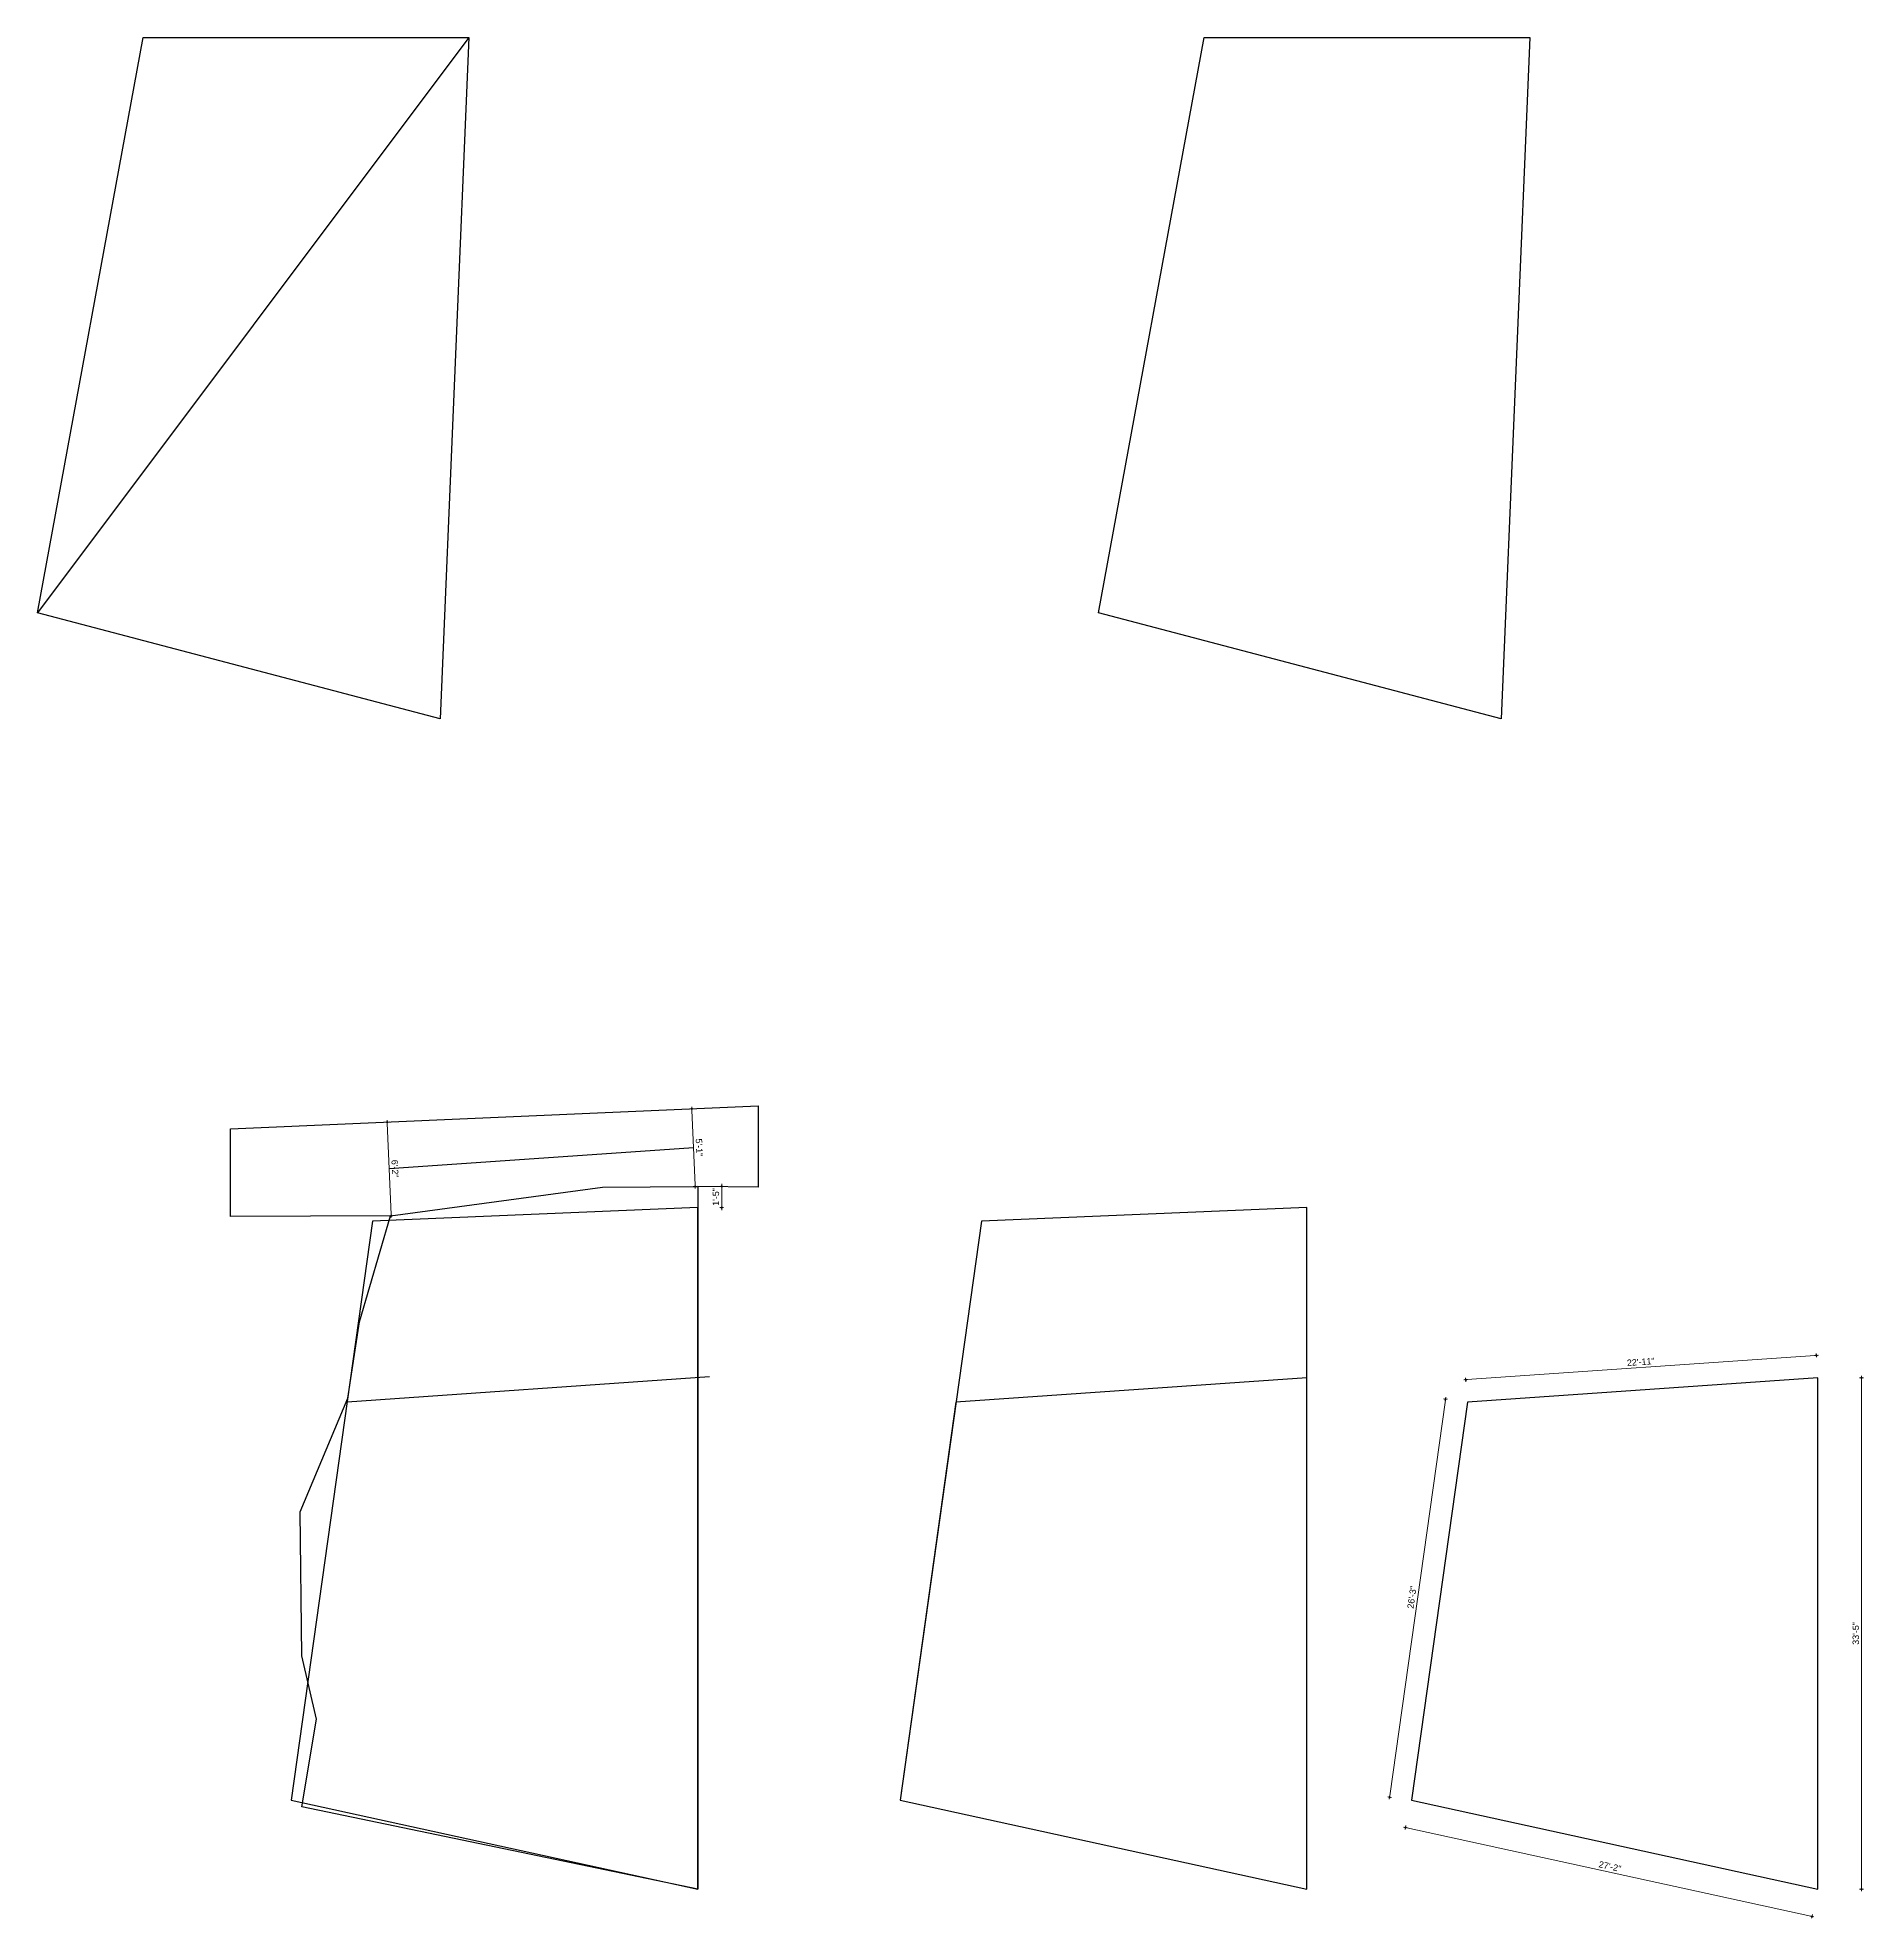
# Model space of a CAD drawing. Header units: inches. Extents: x -4763 to 5635, y -17312 to -9454.
# Drawn here: x 1117 to 2546, y -15857 to -14384 of the extents above; entities that cross this region are included whole.
import ezdxf

# ---------------------------------------------------------------- set-up
doc = ezdxf.new("R2010")
doc.units = ezdxf.units.IN
doc.header["$LTSCALE"] = 0.5
doc.header["$MEASUREMENT"] = 0
doc.header["$PDMODE"] = 66
doc.layers.add('hatch', color=9, linetype='Continuous', lineweight=0)
doc.layers.add('Toilet', color=7, linetype='Continuous', lineweight=25)
doc.styles.get("Standard").update_dxf_attribs({"font": 'arial.ttf'})
doc.dimstyles.new('S8', dxfattribs={"dimtxt": 5, "dimasz": 1, "dimexe": 6, "dimexo": 18, "dimgap": 1.9375, "dimtad": 1, "dimdec": 0, "dimzin": 3, "dimdsep": 46, "dimlunit": 4, "dimtxsty": 'Standard', "dimblk": 'dot 2', "dimcen": 12, "dimse1": 1, "dimse2": 1, "dimclrd": 1, "dimclre": 1, "dimclrt": 256, "dimadec": 0, "dimazin": 0, "dimtfac": 0.75, "dimtdec": 0, "dimtix": 1, "dimtmove": 1, "dimatfit": 3, "dimldrblk": 'DOT', "dimfxl": 1, "dimtolj": 1, "dimtzin": 0, "dimlwd": 9, "dimlwe": 9, "dimarcsym": 0})

# ---------------------------------------------------------------- blocks, each defined once
blk = doc.blocks.new('dot1')
at = {"layer": 'hatch'}
h = blk.add_hatch(color=256, dxfattribs=at)
edge = h.paths.add_edge_path()
edge.add_arc((0, 0), 1, 0, 360)
for p, q in [((3, 0), (-3, 0)), ((0, 3), (0, -3))]:
    blk.add_line(p, q, dxfattribs=at)
blk.add_circle((0, 0), 1, dxfattribs=at)
blk = doc.blocks.new('dot 2')
at = {"layer": 'hatch', "xscale": 0.5, "yscale": 0.5, "zscale": 0.5}
blk.add_blockref('dot1', (0, 0), dxfattribs=at)
blk = doc.blocks.new('*D244')
at = {"layer": 'Defpoints', "color": 0, "transparency": 16777216}
for p in [(1389.9, -15233.4), (1390.3, -15233.4), (1393, -15306.8)]:
    blk.add_point(p, dxfattribs=at)
at = {"layer": 'Toilet', "color": 1, "lineweight": 9, "transparency": 16777216}
blk.add_line((1393.4, -15305.8), (1390.3, -15234.4), dxfattribs=at)
for p, rotation in [((1390.3, -15233.4), 92.48168791322675), ((1393.5, -15306.8), 272.4816879132267)]:
    blk.add_blockref('dot 2', p, dxfattribs=dict(at, rotation=rotation))
at = {"layer": 'Toilet', "transparency": 16777216, "insert": (1396.4, -15269.9), "char_height": 5, "attachment_point": 5, "rotation": 272.4817}
blk.add_mtext('\\A1;6\'-2"', dxfattribs=at)
blk = doc.blocks.new('_Dot')
at = {"color": 0, "linetype": 'ByBlock', "lineweight": -2}
blk.add_line((-0.5, 0), (-1, 0), dxfattribs=at)
at = {"color": 0, "linetype": 'ByBlock', "const_width": 0.5}
blk.add_lwpolyline([(-0.25, 0, 1), (0.25, 0, 1)], format="xyb", close=True, dxfattribs=at)
blk = doc.blocks.new('*D245')
at = {"layer": 'Defpoints', "color": 0, "transparency": 16777216}
for p in [(1628.9, -15223), (1631, -15222.9), (1633.7, -15283.8)]:
    blk.add_point(p, dxfattribs=at)
at = {"layer": 'Toilet', "color": 1, "lineweight": 9, "transparency": 16777216}
blk.add_line((1631.5, -15282.9), (1628.9, -15224), dxfattribs=at)
for p, rotation in [((1628.9, -15223), 92.48168791322675), ((1631.5, -15283.9), 272.4816879132267)]:
    blk.add_blockref('dot 2', p, dxfattribs=dict(at, rotation=rotation))
at = {"layer": 'Toilet', "transparency": 16777216, "insert": (1634.7, -15253.3), "char_height": 5, "attachment_point": 5, "rotation": 272.4817}
blk.add_mtext('\\A1;5\'-1"', dxfattribs=at)
blk = doc.blocks.new('*D246')
at = {"layer": 'Defpoints', "color": 0, "transparency": 16777216}
for p in [(2235, -15435.3), (2510.9, -15433.7), (2236.3, -15452.8)]:
    blk.add_point(p, dxfattribs=at)
at = {"layer": 'Toilet', "color": 1, "lineweight": 9, "transparency": 16777216}
blk.add_line((2508.7, -15416.2), (2236, -15435.2), dxfattribs=at)
for p, rotation in [((2509.7, -15416.2), 3.986649777894984), ((2235, -15435.3), 183.986649777895)]:
    blk.add_blockref('dot 2', p, dxfattribs=dict(at, rotation=rotation))
at = {"layer": 'Toilet', "transparency": 16777216, "insert": (2372.1, -15421.3), "char_height": 5, "attachment_point": 5, "rotation": 3.9866}
blk.add_mtext('\\A1;22\'-11"', dxfattribs=at)
blk = doc.blocks.new('*D247')
at = {"layer": 'Defpoints', "color": 0, "transparency": 16777216}
for p in [(2236.3, -15452.8), (2175.4, -15762.3), (2192.5, -15764.7)]:
    blk.add_point(p, dxfattribs=at)
at = {"layer": 'Toilet', "color": 1, "lineweight": 9, "transparency": 16777216}
blk.add_line((2219.1, -15451.4), (2175.5, -15761.3), dxfattribs=at)
for p, rotation in [((2219.2, -15450.4), 82.00739788906544), ((2175.4, -15762.3), 262.0073978890655)]:
    blk.add_blockref('dot 2', p, dxfattribs=dict(at, rotation=rotation))
at = {"layer": 'Toilet', "transparency": 16777216, "insert": (2192.9, -15605.7), "char_height": 5, "attachment_point": 5, "rotation": 82.0074}
blk.add_mtext('\\A1;26\'-3"', dxfattribs=at)
blk = doc.blocks.new('*D248')
at = {"layer": 'Defpoints', "color": 0, "transparency": 16777216}
for p in [(2510.9, -15433.7), (2545, -15433.7), (2510.9, -15834.4)]:
    blk.add_point(p, dxfattribs=at)
at = {"layer": 'Toilet', "color": 1, "lineweight": 9, "transparency": 16777216}
blk.add_line((2545, -15833.4), (2545, -15434.7), dxfattribs=at)
for p, rotation in [((2545, -15433.7), 90), ((2545, -15834.4), 270)]:
    blk.add_blockref('dot 2', p, dxfattribs=dict(at, rotation=rotation))
at = {"layer": 'Toilet', "transparency": 16777216, "insert": (2540.5, -15634), "char_height": 5, "attachment_point": 5, "rotation": 90}
blk.add_mtext('\\A1;33\'-5"', dxfattribs=at)
blk = doc.blocks.new('*D250')
at = {"layer": 'Defpoints', "color": 0, "transparency": 16777216}
for p in [(1633.5, -15283.8), (1652.3, -15283.8), (1633.7, -15300.4)]:
    blk.add_point(p, dxfattribs=at)
at = {"layer": 'Toilet', "color": 1, "lineweight": 9, "transparency": 16777216}
for p, q in [((1652.3, -15282.8), (1652.3, -15281.8)), ((1652.3, -15300.4), (1652.3, -15283.8)), ((1652.3, -15301.4), (1652.3, -15302.4))]:
    blk.add_line(p, q, dxfattribs=at)
for p, rotation in [((1652.3, -15283.8), 270), ((1652.3, -15300.4), 90)]:
    blk.add_blockref('dot 2', p, dxfattribs=dict(at, rotation=rotation))
at = {"layer": 'Toilet', "transparency": 16777216, "insert": (1647.8, -15292.1), "char_height": 5, "attachment_point": 5, "rotation": 90}
blk.add_mtext('\\A1;1\'-5"', dxfattribs=at)

msp = doc.modelspace()

# ---------------------------------------------------------------- linework, layer by layer
at = {"layer": 'Toilet'}
for p, q in [((1454.3, -14383.9), (1116.5, -14834.4)), ((1116.5, -14834.4), (1199.3, -14383.9)), ((1199.3, -14383.9), (1454.3, -14383.9)), ((1454.3, -14383.9), (1431.8, -14917.5)), ((1947.4, -14834.4), (2030.1, -14383.9)), ((2030.1, -14383.9), (2285.1, -14383.9)), ((2285.1, -14383.9), (2262.7, -14917.5)), ((1431.8, -14917.5), (1116.5, -14834.4)), ((2262.7, -14917.5), (1947.4, -14834.4)), ((1630.2, -15253.5), (1391.9, -15270.1)), ((1642.7, -15433), (1359, -15452.8)), ((2110.5, -15433.7), (1835.8, -15452.8))]:
    msp.add_line(p, q, dxfattribs=at)
msp.add_lwpolyline([(1393, -15306.8), (1267.5, -15307.5), (1267.5, -15238.7), (1680.9, -15220.8), (1680.9, -15284.5), (1633.7, -15283.8)], dxfattribs=at)
for points in [[(1633.7, -15283.8), (1633.7, -15834.4), (1323.6, -15769.9), (1334.9, -15701.2), (1323.5, -15651.6), (1322.3, -15538.7), (1359.4, -15449.8), (1368.7, -15389.8), (1393, -15306.8), (1559, -15284.5)], [(2110.5, -15433.7), (1835.8, -15452.8), (1792, -15764.7), (2110.5, -15834.4)], [(2510.9, -15433.7), (2236.3, -15452.8), (2192.5, -15764.7), (2510.9, -15834.4)]]:
    msp.add_lwpolyline(points, close=True, dxfattribs=at)
at = {"layer": 'Toilet', "color": 240, "true_color": 0xed1f24}
for points in [[(1633.7, -15300.4), (1378.9, -15311.1), (1315.2, -15764.7), (1633.7, -15834.4)], [(2110.5, -15300.4), (1855.7, -15311.1), (1792, -15764.7), (2110.5, -15834.4)]]:
    msp.add_lwpolyline(points, close=True, dxfattribs=at)

# ---------------------------------------------------------------- dimensions: what is measured, and where the dimension line sits
at = {"layer": 'Toilet'}
for p1, p2, distance, picture, middle in [((1393.0477, -15306.8362), (1389.8644, -15233.386), -0.4207, '*D244', (1396.3625, -15269.8985)), ((1633.7, -15283.8), (1631, -15222.9), 2.1, '*D245', (1634.7, -15253.3)), ((2510.9, -15433.7), (2236.3, -15452.8), -17.6, '*D246', (2372.1, -15421.3)), ((2236.3, -15452.8), (2192.5, -15764.7), -17.2, '*D247', (2192.9, -15605.7))]:
    dim = msp.add_aligned_dim(p1=p1, p2=p2, distance=distance, dimstyle='S8', override={"dimfxl": 2, "dimfxlon": 1, "dimarcsym": 1}, dxfattribs=at)
    dim.commit()
    dim.dimension.update_dxf_attribs({"geometry": picture, "text_midpoint": middle})
for base, p1, p2, picture, middle in [((1652.3, -15283.8), (1633.7, -15300.4), (1633.5, -15283.8), '*D250', (1647.8, -15292.1)), ((2545, -15433.7), (2510.9, -15834.4), (2510.9, -15433.7), '*D248', (2540.5, -15634))]:
    dim = msp.add_linear_dim(base=base, p1=p1, p2=p2, angle=90, dimstyle='S8', override={"dimfxl": 2, "dimfxlon": 1, "dimarcsym": 1}, dxfattribs=at)
    dim.commit()
    dim.dimension.update_dxf_attribs({"geometry": picture, "text_midpoint": middle})
msp.add_aligned_dim(p1=(2192.5, -15764.7), p2=(2510.9, -15834.4), distance=-21.8, dimstyle='S8', override={"dimfxl": 2, "dimfxlon": 1, "dimarcsym": 1}, dxfattribs=at).render()

doc.saveas('drawing.dxf')
